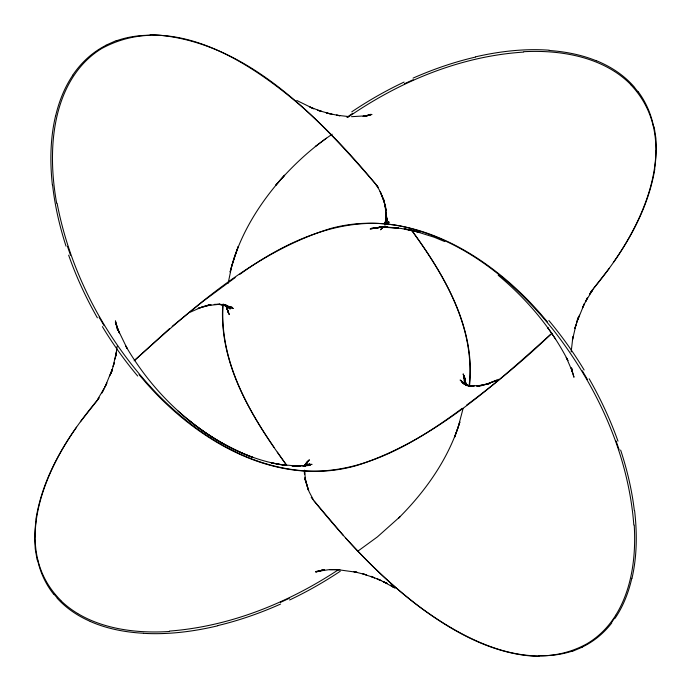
<?xml version="1.0" encoding="UTF-8"?>
<svg xmlns="http://www.w3.org/2000/svg" width="691" height="691" viewBox="0 0 691 691"><rect width="100%" height="100%" fill="white"/><g stroke="black" fill="none" stroke-linecap="round" stroke-linejoin="round"><path stroke-width="1.04" d="M465.337 382.451L465.345 379.609L465.354 382.788M304.653 470.381L304.601 474.467L304.463 470.614M386.01 218.719L385.535 206.669L386.312 218.296M223.124 304.791C219.436 357.273 245.245 405.643 274.12 447.509M222.778 304.679C218.814 364.917 252.725 418.582 286.687 465.319L277.341 452.173M304.541 470.346L304.394 473.378L304.653 470.269M386.062 218.788L386.252 214.746L385.146 223.418M571.163 351.926L572.908 336.742L572.424 340.145L575.992 324.822L574.886 328.415L578.16 317.782L576.614 323.198M469.535 385.777C475.788 327.543 444.063 274.491 410.998 229.377M469.111 386.019C475.676 327.741 444.114 274.776 411.093 229.567M117.116 346.234L116.002 354.924L116.554 351.391L113.108 366.463L114.274 362.775L111.009 373.373L112.149 369.409L105.041 387.02L106.863 382.969L101.931 392.98L103.9 388.878L97.448 399.631M35.967 519.045C43.283 473.603 69.273 433.706 98.295 399.009M228.16 283.241L231.658 266.32L238.205 246.575L234.577 256.525L230.112 272.055C239.069 235.553 259.557 202.826 284.632 175.212L275.709 185.283C292.302 166.004 311.036 148.401 332.216 134.218M654.826 168.88C647.355 213.709 622.323 253.303 594.035 287.974M463.082 408.536L458.029 427.669L454.462 437.507L459.878 421.959C448.511 458.703 425.768 490.981 398.75 517.956L399.83 516.894L377.398 536.898L357.394 551.496M385.371 222.476L386.692 216.836L384.68 224.584L386.969 217.82L384.827 223.772M114.956 359.165L116.33 353.671L115.457 357.135M305.457 465.086L306.148 463.151L304.809 466.105M577.063 321.661L584.336 303.746L582.539 307.737L587.514 297.64L585.571 301.682L592.135 290.721L589.699 294.124L593.103 289.443M109.809 375.757L111.951 370.817L110.31 374.582M578.92 316.461L577.322 320.149L579.473 315.174M384.999 223.78L387.228 218.874L384.619 224.273M305.137 465.648L306.83 462.141L304.342 466.46M384.809 224.385L387.297 220.075L384.455 224.661M304.515 466.373L307.849 461.018L304.213 466.14L310.034 463.868L304.869 465.864M613.34 262.537C648.244 213.035 679.374 136.498 631.082 85.053M76.546 427.211C42.194 475.443 11.617 551.28 60.851 600.47M611.466 622.548L614.765 617.866M382.183 228.332L383.393 226.631M385.207 224.065L387.029 221.509L385.077 224.005M80.432 421.76L99.323 397.809M609.332 268.298L591.401 291.161M382.486 227.322L380.542 229.818L383.03 226.873M304.273 466.235L309.369 459.765L303.764 466.416M590.321 292.431L592.178 290.203M304.316 465.846L305.413 464.723L303.85 465.976M134.477 360.452C192.901 307.832 254.34 252.12 330.911 228.401C414.583 206.004 496.458 259.617 547.488 322.023M134.114 360.797L169.407 328.717M551.988 333.183C493.763 385.543 432.842 440.962 356.927 465.458C273.472 489.375 190.25 437.178 139.012 374.513M550.727 334.392C524.227 359.786 495.931 383.263 466.511 405.194M172.197 326.351L203.085 301.311L235.147 277.601M384.922 224.765L388.912 221.699L385.552 224.247M326.394 138.191L315.277 146.544L315.675 146.267M462.279 408.312C414.229 443.838 357.567 478.077 295.247 469.923C241.116 463.238 193.532 431.27 156.244 392.929C106.492 340.628 70.672 274.405 57.111 203.309M346.925 117.306L352.686 113.307M347.832 117.366C399.64 81.46 460.301 56.17 523.648 52.084M338.694 569.557C288.207 602.889 230.086 626.478 169.399 631.09M239.751 274.387C289.019 238.775 351.382 210.893 412.89 229.092C469.785 244.649 516.816 284.485 553.128 329.702C596.86 385.759 628.369 453.434 633.82 524.927M303.936 466.183L307.927 464.015L304.472 465.864M385.12 224.739L389.163 222.597L384.87 224.869M190.586 312.03L202.48 306.787L209.123 304.999L198.144 308.298L211.066 304.817L206.022 305.733L219.963 304.239L214.184 304.455L221.474 304.498L219.453 304.403M498.461 379.333L486.671 384.36L496.769 380.326L484.849 384.74L478.224 386.053L489.487 383.531L476.626 386.062L481.981 385.535L468.066 385.863L474.138 386.157L466.831 385.414L473.171 386.286L465.734 384.939L469.491 385.82M106.06 45.165L116.2 40.622M280.416 602.414L289.287 598.302M582.47 647.078L572.485 651.311M404.373 83.792L413.218 79.724M323.569 569.565L321.617 570.325L323.276 569.807M365.012 116.434L370.721 114.335L364.373 116.434M304.135 466.175L307.884 464.948L303.954 466.01L305.966 465.509M323.759 569.634L315.744 572.027L324.658 569.816L315.614 571.621L328.838 569.695L339.92 569.773M380.007 226.994L375.032 228.436L380.81 226.976M364.2 116.485L371.81 114.421L363.034 116.373L367.12 115.743L351.529 116.684M366.455 115.855L371.81 114.421M382.227 226.933L370.16 228.997L380.663 226.968M306.985 465.311L312.056 464.326L304.17 465.769L310.423 464.957L298.218 466.071M376.517 227.918L382.399 226.916M384.136 227.002L371.473 228.341L383.989 227.028M302.347 465.881L308.722 465.492L291.904 465.898L300.421 465.976M379.497 227.451L387.737 227.097L381.182 227.261L398.448 227.935L383.116 226.959L401.065 228.436L419.921 232.375L404.218 228.756L410.385 230.086M332.777 569.548L329.452 569.539L336.474 569.583M150.197 34.55C246.065 38.877 318.871 118.178 377.355 186.104M538.954 656.45C493.124 655.042 451.551 631.168 415.913 604.115C376.379 573.478 342.425 536.311 311.218 497.399M298.27 466.123L280.451 464.551L271.252 462.858L286.661 465.509C245.538 460.154 208.492 438.31 178.028 411.024M217.518 304.368L222.804 304.766L219.634 304.334M348.264 116.529L336.448 115.181L339.886 115.751L326.333 113.013L332.017 114.162M336.724 569.514L357.057 572.329L353.628 571.569L366.463 574.895L362.792 573.824L374.652 577.909L370.903 576.337L381.026 580.518L377.096 578.859L387.185 583.411L383.142 581.641L393.991 587.531L390.398 585.13L395.053 588.257M219.289 304.325L232.064 307.288L223.996 305.051M221.267 304.446L233.316 308.471L222.226 304.394M330.065 113.765L317.592 110.24L321.505 111.381L309.862 107.062L313.766 108.789L296.707 100.428M472.307 386.485L464.706 384.412L469.543 386.053M413.995 230.872L434.224 237.229L444.633 241.539M222.295 304.446L226.242 305.802L223.288 304.472M469.526 385.975L463.696 383.781L468.61 386.001M222.943 304.36L227.425 306.441L224.825 304.956M468.809 386.01L462.625 382.926L466.943 385.414M223.245 304.118L228.721 307.417L225.309 304.99M466.84 385.181L461.433 381.726L466.563 385.353M225.197 305.094L230.155 308.886L225.732 305.154M186.648 418.375C206.454 434.967 228.851 448.502 253.096 457.528C199.163 437.092 154.516 395.537 125.753 346.018L127.058 348.35L117.79 329.218L119.267 332.82L115.397 322.317L119.267 332.82M466.641 385.258L460.12 380.024L466.028 384.991M230.155 308.886L225.404 304.886L227.425 307.331L225.603 304.904M498.211 275.286C526.585 298.927 551.133 327.612 567.942 360.616L566.249 357.394L572.364 371.577L571.267 368.122M466.175 384.991L465 383.755L466.226 385.25M345.846 538.211C369.167 563.908 394.259 588.162 422.227 608.788C467.962 641.93 531.94 674.131 586.97 643.753A273.973 147.658 58.7 0 0 602.543 631.773A270.164 145.956 58.2 0 0 615.707 615.275M343.297 535.378L314.172 501.079M53.777 593.966L57.388 598.086M634.511 87.567L638.052 91.843M378.374 187.356C354.518 158.369 329.054 130.582 300.81 105.783C248.199 60.739 170.91 10.65 101.473 48.664A273.956 151.692 59.1 0 0 78.558 69.178A270.198 149.982 58.6 0 0 72.184 78.29A266.553 148.539 58.1 0 0 57.975 112.132A263.625 147.71 57.6 0 0 55.116 125.425A260.282 146.846 57.1 0 0 52.499 154.577A257.467 146.501 56.7 0 0 56.645 203.145M548.412 328.545L547.687 327.534L555.633 339.177M375.887 184.506L379.178 189.714L382.719 197.324L384.248 201.651L380.197 191.493L384.662 203.586L386.01 210.297L383.462 198.956L385.086 205.262L386.312 218.218M225.335 304.852L226.76 307.21L225.568 304.869L229.257 314.612L225.888 305.111M582.323 370.825L587.393 379.402M99.089 317.152L104.142 325.746M313.075 499.213L309.127 491.793L305.033 479.157L308.316 490.04L304.886 477.334M466.27 385.63L463.16 373.874L466.321 384.757L464.058 380.603L466.365 384.887M466.606 385.025L463.739 378.029L466.278 384.757M225.948 305.301L227.382 309.188M616.087 441.022L619.162 449.867M67.468 246.341L70.517 255.247M571.293 368.251L573.971 377.243L572.606 372.535M226.579 306.968L228.263 312.747L226.778 306.925M116.9 326.402L118.014 330.393L115.423 320.849L117.202 329.192M464.715 379.903L466.028 384.766M226.518 305.983L227.676 311.01L226.821 306.07M572.407 371.628L571.604 368.001L572.398 372.224L572.113 370.402M37.15 560.004L35.241 548.887L34.602 537.27M465.181 381.544L463.92 375.265L465.164 382.088L464.888 378.037L465.224 382.719M654.144 126.885L655.897 138.304L656.398 150.223M305.077 478.336L305.811 482.378L304.498 470.718M226.812 306.208L227.313 309.309M465.216 382.14L464.456 376.612L465.129 382.598M634.226 525.151A260.3 142.925 56.8 0 1 632.248 569.237A263.642 143.737 57.2 0 1 625.787 594.303A266.545 144.557 57.7 0 1 615.698 615.258M77.686 613.522A269.792 146.311 -31.2 0 1 60.756 600.539M77.694 613.522A266.519 145.11 -31.7 0 0 111.32 627.057A263.124 144.065 -32.1 0 0 124.544 629.717A260.274 143.547 -32.6 0 0 169.165 631.505M523.864 51.687A260.291 145.836 -33.3 0 1 568.149 54.166A263.133 146.423 -32.8 0 1 593.379 60.989A266.545 147.563 -32.4 0 1 614.489 71.449M614.506 71.441A269.818 148.815 -31.9 0 1 631.168 84.993M340.292 571.224A244.165 145.749 -34.2 0 1 289.598 599.995M280.589 604.055A250.807 144.428 -33.9 0 1 217.941 625.545M217.846 625.778A257.251 144.35 -33.3 0 1 143.529 633.336M143.547 633.267A263.426 144.955 -32.4 0 1 90.21 621.434M90.227 621.399A269.749 146.673 -31.5 0 1 57.189 598.225M53.57 594.096A279.501 151.087 -30.2 0 1 37.564 559.814M34.826 537.192A298.123 162.454 -27.9 0 1 36.269 518.958M548.844 320.512A241.133 146.967 55.1 0 1 584.128 369.996M589.147 378.754A247.68 144.678 55.2 0 1 617.979 441.152M620.63 450.066A254.469 143.538 55.8 0 1 634.338 510.589M634.606 510.744A260.628 144.013 56.5 0 1 631.963 578.341M631.824 578.237A266.51 145.067 57.4 0 1 615.085 618.246M611.777 622.945A274.465 148.073 58.5 0 1 582.409 646.975M572.364 651.069A287.24 154.914 60.1 0 1 538.686 655.69M351.762 111.847A244.173 147.727 -35 0 1 404.08 82.082M413.071 78.118A250.824 146.483 -34.6 0 1 475.468 57.094M475.572 56.835A257.285 146.57 -34 0 1 549.397 50.227M549.233 50.503A263.176 147.131 -33.1 0 1 596.307 60.799M596.402 60.713A269.775 149.17 -32.2 0 1 634.675 87.463M638.208 91.748A279.57 153.773 -30.9 0 1 653.686 127.092M656.174 150.301A298.149 165.434 -28.6 0 1 654.524 168.958M137.682 376.025A241.124 150.448 55.5 0 1 102.372 326.601M97.371 317.825A247.672 148.315 55.6 0 1 68.659 255.169M66.034 246.177A254.461 147.321 56.2 0 1 52.594 185.058M52.378 184.938A260.593 147.909 56.9 0 1 55.496 116.226M55.548 116.252A266.519 149.092 57.7 0 1 72.805 75.224M72.745 75.129A273.938 151.925 58.8 0 1 106.12 45.261M116.304 40.829A287.197 159.085 60.4 0 1 150.448 35.267"/></g></svg>
